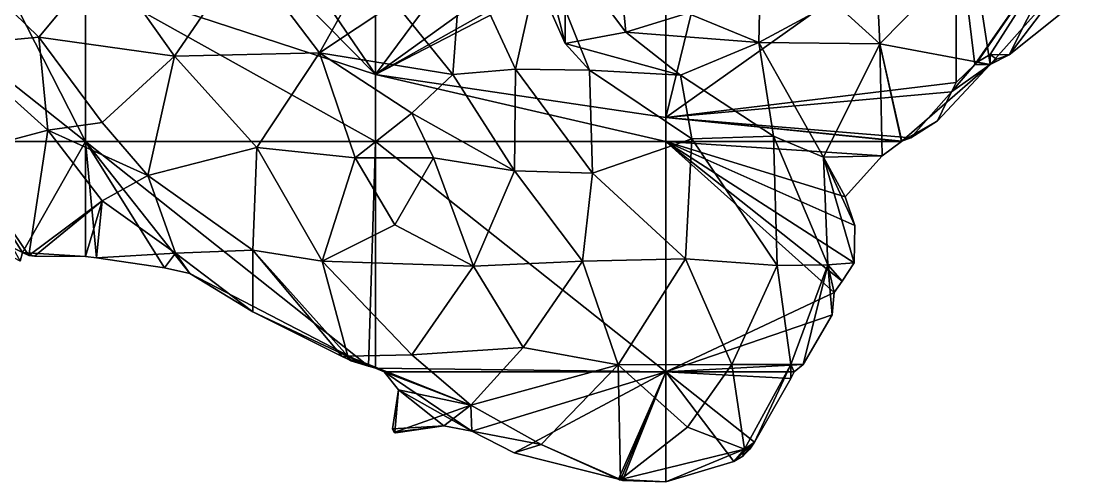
# Model space of a CAD drawing. Extents: x 290034 to 295698, y 4553723 to 4561693.
# Drawn here: x 291809 to 291992.2, y 4553933.3 to 4554012.7 of the extents above; entities that cross this region are included whole.
import ezdxf

# ---------------------------------------------------------------- set-up
doc = ezdxf.new("R2010")
doc.units = 0
doc.layers.add('Au_ppm_Pref_-_0_2', color=7, linetype='CONTINUOUS')

msp = doc.modelspace()

# ---------------------------------------------------------------- linework, layer by layer
at = {"layer": 'Au_ppm_Pref_-_0_2'}
for points in [[(291820, 4553991.97, 1887.5), (291770, 4553991.97, 1886.51), (291770, 4554031.65, 1890.52)], [(291770, 4554031.65, 1890.52), (291799.73, 4554031.65, 1895.47), (291820, 4553991.97, 1887.5)], [(291799.73, 4554031.65, 1895.47), (291820, 4554019.85, 1895.47), (291820, 4553991.97, 1887.5)], [(291890.57, 4554031.33, 1906.86), (291907.67, 4554030.65, 1906.84), (291870, 4554003.49, 1895.47)], [(291870, 4554029.55, 1905.84), (291890.57, 4554031.33, 1906.86), (291870, 4554003.49, 1895.47)], [(291907.67, 4554030.65, 1906.84), (291917.76, 4554030.39, 1906.89), (291870, 4554003.49, 1895.47)], [(291917.76, 4554030.39, 1906.89), (291920, 4554029.43, 1906.68), (291870, 4554003.49, 1895.47)], [(291970, 4554031.65, 1899.63), (291970, 4554002.14, 1895.68), (291920, 4553996.07, 1895.47)], [(291920, 4554029.43, 1906.68), (291928.67, 4554031.65, 1906.07), (291920, 4553996.07, 1895.47)], [(291920, 4553996.07, 1895.47), (291928.67, 4554031.65, 1906.07), (291970, 4554031.65, 1899.63)], [(291970, 4554002.14, 1895.68), (291970, 4554031.65, 1899.63), (291973.25, 4554005.25, 1895.47)], [(291970, 4554031.65, 1899.63), (291991.61, 4554031.65, 1895.47), (291973.25, 4554005.25, 1895.47)], [(291991.61, 4554031.65, 1895.47), (291973.63, 4554005.61, 1895.45), (291973.25, 4554005.25, 1895.47)], [(291991.61, 4554031.65, 1895.47), (291975.84, 4554006.94, 1895.2), (291973.63, 4554005.61, 1895.45)], [(291975.84, 4554006.94, 1895.2), (291991.61, 4554031.65, 1895.47), (291979.12, 4554006.87, 1894.56)], [(291991.61, 4554031.65, 1895.47), (291992.16, 4554017.34, 1893.45), (291979.12, 4554006.87, 1894.56)], [(291870, 4554003.49, 1895.47), (291853.44, 4554027.74, 1902.97), (291870, 4554029.55, 1905.84)], [(291920, 4554029.43, 1906.68), (291920, 4553996.07, 1895.47), (291870, 4554003.49, 1895.47)], [(291853.44, 4554027.74, 1902.97), (291870, 4554003.49, 1895.47), (291848.65, 4554025.23, 1901.34)], [(291913.09, 4554010.8, 1886.5), (291911.48, 4554027.62, 1882.97), (291902.61, 4554024.8, 1886.77)], [(291911.48, 4554027.62, 1882.97), (291913.09, 4554010.8, 1886.5), (291923.71, 4554014.08, 1885.13)], [(291923.71, 4554014.08, 1885.13), (291936.01, 4554009.04, 1886.77), (291936.41, 4554027.35, 1885.26)], [(291948.91, 4554015.99, 1885.77), (291936.41, 4554027.35, 1885.26), (291936.01, 4554009.04, 1886.77)], [(291796.72, 4554024.8, 1867.31), (291797.22, 4554008.53, 1871.37), (291812.01, 4554009.92, 1866.73)], [(291796.72, 4554024.8, 1867.31), (291812.01, 4554009.92, 1866.73), (291823.36, 4554023.61, 1866.55)], [(291848.65, 4554025.23, 1901.34), (291870, 4554003.49, 1895.47), (291820, 4554019.85, 1895.47)], [(291847.42, 4554024.28, 1865.86), (291860.34, 4554007.25, 1864.79), (291870.14, 4554024.8, 1866.44)], [(291870.14, 4554024.8, 1866.44), (291860.34, 4554007.25, 1864.79), (291873.31, 4554015.87, 1867.92)], [(291884.88, 4554024.38, 1871.46), (291894.11, 4554004.4, 1871.74), (291898.61, 4554024.75, 1876.68)], [(291906.85, 4554004.27, 1877.19), (291898.61, 4554024.75, 1876.68), (291894.11, 4554004.4, 1871.74)], [(291902.67, 4554008.87, 1882.31), (291902.61, 4554024.8, 1886.77), (291895.57, 4554024.8, 1882.77)], [(291895.57, 4554024.8, 1882.77), (291898.61, 4554024.75, 1876.68), (291902.67, 4554008.87, 1882.31)], [(291902.67, 4554008.87, 1882.31), (291898.61, 4554024.75, 1876.68), (291906.85, 4554004.27, 1877.19)], [(291902.67, 4554008.87, 1882.31), (291913.09, 4554010.8, 1886.5), (291902.61, 4554024.8, 1886.77)], [(291956.87, 4554008.76, 1889.23), (291956.12, 4554024.8, 1885.31), (291948.91, 4554015.99, 1885.77)], [(291956.87, 4554008.76, 1889.23), (291972.85, 4554025.04, 1889.45), (291956.12, 4554024.8, 1885.31)], [(291972.85, 4554025.04, 1889.45), (291956.87, 4554008.76, 1889.23), (291975.88, 4554005.2, 1894.54)], [(291972.85, 4554025.04, 1889.45), (291975.88, 4554005.2, 1894.54), (291989.84, 4554020.96, 1891.89)], [(291823.36, 4554023.61, 1866.55), (291812.01, 4554009.92, 1866.73), (291835.37, 4554006.65, 1865.98)], [(291847.42, 4554024.28, 1865.86), (291823.36, 4554023.61, 1866.55), (291835.37, 4554006.65, 1865.98)], [(291847.42, 4554024.28, 1865.86), (291835.37, 4554006.65, 1865.98), (291860.34, 4554007.25, 1864.79)], [(291884.88, 4554024.38, 1871.46), (291873.31, 4554015.87, 1867.92), (291883.28, 4554003.5, 1867.35)], [(291884.88, 4554024.38, 1871.46), (291883.28, 4554003.5, 1867.35), (291894.11, 4554004.4, 1871.74)], [(291870, 4553991.97, 1890.88), (291820, 4553991.97, 1887.5), (291820, 4554019.85, 1895.47)], [(291820, 4554019.85, 1895.47), (291870, 4554003.49, 1895.47), (291870, 4553991.97, 1890.88)], [(291989.84, 4554020.96, 1891.89), (291975.88, 4554005.2, 1894.54), (291979.12, 4554006.87, 1894.56)], [(291992.16, 4554017.34, 1893.45), (291989.84, 4554020.96, 1891.89), (291979.12, 4554006.87, 1894.56)], [(291883.28, 4554003.5, 1867.35), (291873.31, 4554015.87, 1867.92), (291860.34, 4554007.25, 1864.79)], [(291956.87, 4554008.76, 1889.23), (291948.91, 4554015.99, 1885.77), (291936.01, 4554009.04, 1886.77)], [(291936.01, 4554009.04, 1886.77), (291923.71, 4554014.08, 1885.13), (291913.09, 4554010.8, 1886.5)], [(291913.09, 4554010.8, 1886.5), (291902.67, 4554008.87, 1882.31), (291922.5, 4554003.38, 1883.39)], [(291936.01, 4554009.04, 1886.77), (291913.09, 4554010.8, 1886.5), (291922.5, 4554003.38, 1883.39)], [(291812.01, 4554009.92, 1866.73), (291797.22, 4554008.53, 1871.37), (291813.56, 4553993.89, 1872.8)], [(291797.22, 4554008.53, 1871.37), (291798.41, 4553989.9, 1877.53), (291813.56, 4553993.89, 1872.8)], [(291835.37, 4554006.65, 1865.98), (291812.01, 4554009.92, 1866.73), (291822.91, 4553995.22, 1866.97)], [(291812.01, 4554009.92, 1866.73), (291813.56, 4553993.89, 1872.8), (291822.91, 4553995.22, 1866.97)], [(291922.5, 4554003.38, 1883.39), (291902.67, 4554008.87, 1882.31), (291906.85, 4554004.27, 1877.19)], [(291936.01, 4554009.04, 1886.77), (291922.5, 4554003.38, 1883.39), (291938.56, 4553992.86, 1881.96)], [(291956.87, 4554008.76, 1889.23), (291936.01, 4554009.04, 1886.77), (291947.17, 4553989.23, 1888.98)], [(291947.17, 4553989.23, 1888.98), (291936.01, 4554009.04, 1886.77), (291938.56, 4553992.86, 1881.96)], [(291956.87, 4554008.76, 1889.23), (291947.17, 4553989.23, 1888.98), (291957.24, 4553989.46, 1893.32)], [(291960.64, 4553991.99, 1894.28), (291956.87, 4554008.76, 1889.23), (291960.61, 4553991.97, 1894.28)], [(291960.61, 4553991.97, 1894.28), (291956.87, 4554008.76, 1889.23), (291957.24, 4553989.46, 1893.32)], [(291975.88, 4554005.2, 1894.54), (291956.87, 4554008.76, 1889.23), (291960.64, 4553991.99, 1894.28)], [(291835.37, 4554006.65, 1865.98), (291822.91, 4553995.22, 1866.97), (291830.76, 4553986.12, 1869.78)], [(291835.37, 4554006.65, 1865.98), (291830.76, 4553986.12, 1869.78), (291849.55, 4553990.93, 1865.06)], [(291860.34, 4554007.25, 1864.79), (291835.37, 4554006.65, 1865.98), (291849.55, 4553990.93, 1865.06)], [(291866.48, 4553989.16, 1861.73), (291860.34, 4554007.25, 1864.79), (291849.55, 4553990.93, 1865.06)], [(291883.28, 4554003.5, 1867.35), (291860.34, 4554007.25, 1864.79), (291876.23, 4553996.81, 1863.77)], [(291876.23, 4553996.81, 1863.77), (291860.34, 4554007.25, 1864.79), (291866.48, 4553989.16, 1861.73)], [(291975.84, 4554006.94, 1895.2), (291975.88, 4554005.2, 1894.54), (291973.63, 4554005.61, 1895.45)], [(291976.94, 4554006.12, 1894.88), (291975.84, 4554006.94, 1895.2), (291979.12, 4554006.87, 1894.56)], [(291975.88, 4554005.2, 1894.54), (291975.84, 4554006.94, 1895.2), (291976.94, 4554006.12, 1894.88)], [(291979.12, 4554006.87, 1894.56), (291975.88, 4554005.2, 1894.54), (291976.94, 4554006.12, 1894.88)], [(291975.88, 4554005.2, 1894.54), (291960.64, 4553991.99, 1894.28), (291966.81, 4553995.54, 1894.84)], [(291975.88, 4554005.2, 1894.54), (291966.81, 4553995.54, 1894.84), (291969.21, 4554000.5, 1895.47)], [(291973.25, 4554005.25, 1895.47), (291969.21, 4554000.5, 1895.47), (291970, 4554002.14, 1895.68)], [(291975.88, 4554005.2, 1894.54), (291969.21, 4554000.5, 1895.47), (291973.25, 4554005.25, 1895.47)], [(291973.63, 4554005.61, 1895.45), (291975.88, 4554005.2, 1894.54), (291973.25, 4554005.25, 1895.47)], [(291920, 4553991.97, 1894.09), (291870, 4553991.97, 1890.88), (291870, 4554003.49, 1895.47)], [(291870, 4554003.49, 1895.47), (291920, 4553996.07, 1895.47), (291920, 4553991.97, 1894.09)], [(291883.28, 4554003.5, 1867.35), (291876.23, 4553996.81, 1863.77), (291893.92, 4553986.91, 1866.25)], [(291894.11, 4554004.4, 1871.74), (291883.28, 4554003.5, 1867.35), (291893.92, 4553986.91, 1866.25)], [(291894.11, 4554004.4, 1871.74), (291893.92, 4553986.91, 1866.25), (291907.38, 4553986.49, 1871.49)], [(291906.85, 4554004.27, 1877.19), (291894.11, 4554004.4, 1871.74), (291907.38, 4553986.49, 1871.49)], [(291922.5, 4554003.38, 1883.39), (291906.85, 4554004.27, 1877.19), (291924.47, 4553992.42, 1876.24)], [(291906.85, 4554004.27, 1877.19), (291907.38, 4553986.49, 1871.49), (291924.47, 4553992.42, 1876.24)], [(291922.5, 4554003.38, 1883.39), (291924.47, 4553992.42, 1876.24), (291938.56, 4553992.86, 1881.96)], [(291920, 4553996.07, 1895.47), (291970, 4554002.14, 1895.68), (291969.21, 4554000.5, 1895.47)], [(291969.21, 4554000.5, 1895.47), (291962.22, 4553992.61, 1894.5), (291920, 4553996.07, 1895.47)], [(291969.21, 4554000.5, 1895.47), (291966.81, 4553995.54, 1894.84), (291962.22, 4553992.61, 1894.5)], [(291876.23, 4553996.81, 1863.77), (291866.48, 4553989.16, 1861.73), (291879.96, 4553989.16, 1861.82)], [(291876.23, 4553996.81, 1863.77), (291879.96, 4553989.16, 1861.82), (291893.92, 4553986.91, 1866.25)], [(291960.64, 4553991.99, 1894.28), (291960.61, 4553991.97, 1894.28), (291920, 4553996.07, 1895.47)], [(291920, 4553991.97, 1894.09), (291920, 4553996.07, 1895.47), (291960.61, 4553991.97, 1894.28)], [(291962.22, 4553992.61, 1894.5), (291960.64, 4553991.99, 1894.28), (291920, 4553996.07, 1895.47)], [(291966.81, 4553995.54, 1894.84), (291960.64, 4553991.99, 1894.28), (291962.22, 4553992.61, 1894.5)], [(291813.56, 4553993.89, 1872.8), (291798.41, 4553989.9, 1877.53), (291810.27, 4553972.33, 1876.84)], [(291822.91, 4553981.71, 1874.34), (291813.56, 4553993.89, 1872.8), (291810.27, 4553972.33, 1876.84)], [(291822.91, 4553995.22, 1866.97), (291813.56, 4553993.89, 1872.8), (291830.76, 4553986.12, 1869.78)], [(291822.91, 4553981.71, 1874.34), (291830.76, 4553986.12, 1869.78), (291813.56, 4553993.89, 1872.8)], [(291808.76, 4553971.33, 1876.28), (291770, 4553991.97, 1886.51), (291809.16, 4553972.81, 1877.08)], [(291809.16, 4553972.81, 1877.08), (291770, 4553991.97, 1886.51), (291820, 4553991.97, 1887.5)], [(291820, 4553972.13, 1876.93), (291809.16, 4553972.81, 1877.08), (291820, 4553991.97, 1887.5)], [(291821.94, 4553971.94, 1877), (291820, 4553972.13, 1876.93), (291820, 4553991.97, 1887.5)], [(291833.62, 4553970.17, 1877.11), (291821.94, 4553971.94, 1877), (291820, 4553991.97, 1887.5)], [(291838.01, 4553969.23, 1877.01), (291833.62, 4553970.17, 1877.11), (291820, 4553991.97, 1887.5)], [(291820, 4553991.97, 1887.5), (291868.8, 4553953.23, 1871.25), (291838.01, 4553969.23, 1877.01)], [(291870, 4553991.97, 1890.88), (291868.8, 4553953.23, 1871.25), (291820, 4553991.97, 1887.5)], [(291870, 4553991.97, 1890.88), (291870, 4553952.89, 1871.16), (291868.8, 4553953.23, 1871.25)], [(291920, 4553952.28, 1878.15), (291870, 4553952.89, 1871.16), (291870, 4553991.97, 1890.88)], [(291870, 4553991.97, 1890.88), (291920, 4553991.97, 1894.09), (291920, 4553952.28, 1878.15)], [(291924.47, 4553992.42, 1876.24), (291907.38, 4553986.49, 1871.49), (291923.37, 4553971.72, 1872.2)], [(291950.36, 4553967.87, 1885.17), (291949.01, 4553965.92, 1884.36), (291920, 4553991.97, 1894.09)], [(291920, 4553952.28, 1878.15), (291920, 4553991.97, 1894.09), (291949.01, 4553965.92, 1884.36)], [(291952.43, 4553971.08, 1886.39), (291950.36, 4553967.87, 1885.17), (291920, 4553991.97, 1894.09)], [(291952.57, 4553977.5, 1888.8), (291952.43, 4553971.08, 1886.39), (291920, 4553991.97, 1894.09)], [(291950.89, 4553982.43, 1890.65), (291952.57, 4553977.5, 1888.8), (291920, 4553991.97, 1894.09)], [(291957.24, 4553989.46, 1893.32), (291950.89, 4553982.43, 1890.65), (291920, 4553991.97, 1894.09)], [(291960.61, 4553991.97, 1894.28), (291957.24, 4553989.46, 1893.32), (291920, 4553991.97, 1894.09)], [(291939.15, 4553970.61, 1875.95), (291924.47, 4553992.42, 1876.24), (291923.37, 4553971.72, 1872.2)], [(291938.56, 4553992.86, 1881.96), (291924.47, 4553992.42, 1876.24), (291939.15, 4553970.61, 1875.95)], [(291947.9, 4553970.69, 1882.87), (291947.17, 4553989.23, 1888.98), (291938.56, 4553992.86, 1881.96)], [(291947.9, 4553970.69, 1882.87), (291938.56, 4553992.86, 1881.96), (291939.15, 4553970.61, 1875.95)], [(291798.41, 4553989.9, 1877.53), (291808.76, 4553971.33, 1876.28), (291809.16, 4553972.81, 1877.08)], [(291810.27, 4553972.33, 1876.84), (291798.41, 4553989.9, 1877.53), (291809.16, 4553972.81, 1877.08)], [(291848.85, 4553973.26, 1871.1), (291849.55, 4553990.93, 1865.06), (291830.76, 4553986.12, 1869.78)], [(291848.85, 4553973.26, 1871.1), (291860.82, 4553971.36, 1864.95), (291849.55, 4553990.93, 1865.06)], [(291849.55, 4553990.93, 1865.06), (291860.82, 4553971.36, 1864.95), (291866.48, 4553989.16, 1861.73)], [(291873.31, 4553977.59, 1861.09), (291866.48, 4553989.16, 1861.73), (291860.82, 4553971.36, 1864.95)], [(291873.31, 4553977.59, 1861.09), (291879.96, 4553989.16, 1861.82), (291866.48, 4553989.16, 1861.73)], [(291873.31, 4553977.59, 1861.09), (291886.84, 4553970.48, 1864.22), (291879.96, 4553989.16, 1861.82)], [(291893.92, 4553986.91, 1866.25), (291879.96, 4553989.16, 1861.82), (291886.84, 4553970.48, 1864.22)], [(291957.24, 4553989.46, 1893.32), (291947.17, 4553989.23, 1888.98), (291950.89, 4553982.43, 1890.65)], [(291947.17, 4553989.23, 1888.98), (291952.43, 4553971.08, 1886.39), (291952.57, 4553977.5, 1888.8)], [(291947.17, 4553989.23, 1888.98), (291947.9, 4553970.69, 1882.87), (291952.43, 4553971.08, 1886.39)], [(291950.89, 4553982.43, 1890.65), (291947.17, 4553989.23, 1888.98), (291952.57, 4553977.5, 1888.8)], [(291893.92, 4553986.91, 1866.25), (291886.84, 4553970.48, 1864.22), (291905.62, 4553971.34, 1867.54)], [(291907.38, 4553986.49, 1871.49), (291893.92, 4553986.91, 1866.25), (291905.62, 4553971.34, 1867.54)], [(291907.38, 4553986.49, 1871.49), (291905.62, 4553971.34, 1867.54), (291923.37, 4553971.72, 1872.2)], [(291835.55, 4553972.69, 1876.97), (291830.76, 4553986.12, 1869.78), (291822.91, 4553981.71, 1874.34)], [(291848.85, 4553973.26, 1871.1), (291830.76, 4553986.12, 1869.78), (291835.55, 4553972.69, 1876.97)], [(291822.91, 4553981.71, 1874.34), (291810.27, 4553972.33, 1876.84), (291811.24, 4553972.21, 1876.8)], [(291820, 4553972.13, 1876.93), (291822.91, 4553981.71, 1874.34), (291811.24, 4553972.21, 1876.8)], [(291821.94, 4553971.94, 1877), (291822.91, 4553981.71, 1874.34), (291820, 4553972.13, 1876.93)], [(291821.94, 4553971.94, 1877), (291835.55, 4553972.69, 1876.97), (291822.91, 4553981.71, 1874.34)], [(291886.84, 4553970.48, 1864.22), (291873.31, 4553977.59, 1861.09), (291860.82, 4553971.36, 1864.95)], [(291811.24, 4553972.21, 1876.8), (291810.27, 4553972.33, 1876.84), (291809.16, 4553972.81, 1877.08)], [(291820, 4553972.13, 1876.93), (291811.24, 4553972.21, 1876.8), (291809.16, 4553972.81, 1877.08)], [(291835.55, 4553972.69, 1876.97), (291821.94, 4553971.94, 1877), (291833.62, 4553970.17, 1877.11)], [(291835.55, 4553972.69, 1876.97), (291833.62, 4553970.17, 1877.11), (291838.01, 4553969.23, 1877.01)], [(291848.86, 4553962.61, 1874.45), (291848.85, 4553973.26, 1871.1), (291835.55, 4553972.69, 1876.97)], [(291848.86, 4553962.61, 1874.45), (291835.55, 4553972.69, 1876.97), (291838.01, 4553969.23, 1877.01)], [(291864.26, 4553954.91, 1871.74), (291848.85, 4553973.26, 1871.1), (291848.86, 4553962.61, 1874.45)], [(291864.26, 4553954.91, 1871.74), (291865.23, 4553954.97, 1871.39), (291848.85, 4553973.26, 1871.1)], [(291848.85, 4553973.26, 1871.1), (291865.23, 4553954.97, 1871.39), (291860.82, 4553971.36, 1864.95)], [(291923.37, 4553971.72, 1872.2), (291905.62, 4553971.34, 1867.54), (291911.77, 4553953.49, 1870.54)], [(291923.37, 4553971.72, 1872.2), (291911.77, 4553953.49, 1870.54), (291931.34, 4553953.52, 1873.23)], [(291923.37, 4553971.72, 1872.2), (291931.34, 4553953.52, 1873.23), (291939.15, 4553970.61, 1875.95)], [(291876.23, 4553955.21, 1866.89), (291886.84, 4553970.48, 1864.22), (291860.82, 4553971.36, 1864.95)], [(291860.82, 4553971.36, 1864.95), (291865.23, 4553954.97, 1871.39), (291876.23, 4553955.21, 1866.89)], [(291876.23, 4553955.21, 1866.89), (291895.4, 4553956.47, 1867.4), (291886.84, 4553970.48, 1864.22)], [(291895.4, 4553956.47, 1867.4), (291905.62, 4553971.34, 1867.54), (291886.84, 4553970.48, 1864.22)], [(291905.62, 4553971.34, 1867.54), (291895.4, 4553956.47, 1867.4), (291911.77, 4553953.49, 1870.54)], [(291941.52, 4553953.52, 1877.94), (291939.15, 4553970.61, 1875.95), (291931.34, 4553953.52, 1873.23)], [(291947.9, 4553970.69, 1882.87), (291939.15, 4553970.61, 1875.95), (291941.52, 4553953.52, 1877.94)], [(291943.64, 4553953.52, 1879.24), (291947.9, 4553970.69, 1882.87), (291941.52, 4553953.52, 1877.94)], [(291947.9, 4553970.69, 1882.87), (291943.64, 4553953.52, 1879.24), (291948.64, 4553962.12, 1882.82)], [(291952.43, 4553971.08, 1886.39), (291947.9, 4553970.69, 1882.87), (291950.36, 4553967.87, 1885.17)], [(291949.01, 4553965.92, 1884.36), (291947.9, 4553970.69, 1882.87), (291948.64, 4553962.12, 1882.82)], [(291947.9, 4553970.69, 1882.87), (291949.01, 4553965.92, 1884.36), (291950.36, 4553967.87, 1885.17)], [(291838.01, 4553969.23, 1877.01), (291868.8, 4553953.23, 1871.25), (291848.86, 4553962.61, 1874.45)], [(291949.01, 4553965.92, 1884.36), (291948.64, 4553962.12, 1882.82), (291920, 4553952.28, 1878.15)], [(291848.86, 4553962.61, 1874.45), (291868.8, 4553953.23, 1871.25), (291864.26, 4553954.91, 1871.74)], [(291948.64, 4553962.12, 1882.82), (291943.64, 4553953.52, 1879.24), (291920, 4553952.28, 1878.15)], [(291865.23, 4553954.97, 1871.39), (291886.38, 4553946.51, 1870.19), (291876.23, 4553955.21, 1866.89)], [(291895.4, 4553956.47, 1867.4), (291876.23, 4553955.21, 1866.89), (291886.38, 4553946.51, 1870.19)], [(291895.4, 4553956.47, 1867.4), (291886.38, 4553946.51, 1870.19), (291911.77, 4553953.49, 1870.54)], [(291865.19, 4553954.48, 1871.59), (291865.23, 4553954.97, 1871.39), (291864.26, 4553954.91, 1871.74)], [(291868.8, 4553953.23, 1871.25), (291865.19, 4553954.48, 1871.59), (291864.26, 4553954.91, 1871.74)], [(291865.23, 4553954.97, 1871.39), (291865.19, 4553954.48, 1871.59), (291865.71, 4553954.19, 1871.48)], [(291868.8, 4553953.23, 1871.25), (291865.71, 4553954.19, 1871.48), (291865.19, 4553954.48, 1871.59)], [(291870, 4553952.89, 1871.16), (291871.5, 4553952.28, 1871.07), (291865.23, 4553954.97, 1871.39)], [(291871.5, 4553952.28, 1871.07), (291886.38, 4553946.51, 1870.19), (291865.23, 4553954.97, 1871.39)], [(291865.71, 4553954.19, 1871.48), (291868.8, 4553953.23, 1871.25), (291865.23, 4553954.97, 1871.39)], [(291868.8, 4553953.23, 1871.25), (291870, 4553952.89, 1871.16), (291865.23, 4553954.97, 1871.39)], [(291886.38, 4553946.51, 1870.19), (291898.51, 4553939.76, 1872.24), (291911.77, 4553953.49, 1870.54)], [(291911.77, 4553953.49, 1870.54), (291898.51, 4553939.76, 1872.24), (291912.18, 4553933.74, 1876.62)], [(291931.34, 4553953.52, 1873.23), (291911.77, 4553953.49, 1870.54), (291923.71, 4553942.76, 1873.24)], [(291911.77, 4553953.49, 1870.54), (291912.18, 4553933.74, 1876.62), (291923.71, 4553942.76, 1873.24)], [(291943.64, 4553953.52, 1879.24), (291942.12, 4553952.28, 1878.7), (291920, 4553952.28, 1878.15)], [(291931.34, 4553953.52, 1873.23), (291923.71, 4553942.76, 1873.24), (291933.53, 4553938.97, 1878.1)], [(291931.34, 4553953.52, 1873.23), (291933.53, 4553938.97, 1878.1), (291941.52, 4553953.52, 1877.94)], [(291941.52, 4553953.52, 1877.94), (291933.53, 4553938.97, 1878.1), (291935.26, 4553940.17, 1878.69)], [(291941.52, 4553953.52, 1877.94), (291935.26, 4553940.17, 1878.69), (291941.53, 4553951.15, 1878.7)], [(291943.64, 4553953.52, 1879.24), (291941.52, 4553953.52, 1877.94), (291942.12, 4553952.28, 1878.7)], [(291942.12, 4553952.28, 1878.7), (291941.52, 4553953.52, 1877.94), (291941.53, 4553951.15, 1878.7)], [(291920, 4553952.28, 1878.15), (291871.5, 4553952.28, 1871.07), (291870, 4553952.89, 1871.16)], [(291886.6, 4553942.04, 1873.09), (291873.92, 4553949.17, 1871.37), (291871.5, 4553952.28, 1871.07)], [(291871.5, 4553952.28, 1871.07), (291920, 4553952.28, 1878.15), (291886.6, 4553942.04, 1873.09)], [(291873.92, 4553949.17, 1871.37), (291886.38, 4553946.51, 1870.19), (291871.5, 4553952.28, 1871.07)], [(291886.6, 4553942.04, 1873.09), (291920, 4553952.28, 1878.15), (291893.86, 4553938.34, 1874.09)], [(291893.86, 4553938.34, 1874.09), (291920, 4553952.28, 1878.15), (291911.82, 4553933.78, 1876.63)], [(291911.82, 4553933.78, 1876.63), (291920, 4553952.28, 1878.15), (291912.18, 4553933.65, 1876.68)], [(291912.18, 4553933.65, 1876.68), (291920, 4553952.28, 1878.15), (291912.54, 4553933.55, 1876.73)], [(291912.54, 4553933.55, 1876.73), (291920, 4553952.28, 1878.15), (291920, 4553933.34, 1877.81)], [(291920, 4553952.28, 1878.15), (291931.69, 4553936.8, 1878.45), (291920, 4553933.34, 1877.81)], [(291920, 4553952.28, 1878.15), (291935.26, 4553940.17, 1878.69), (291931.69, 4553936.8, 1878.45)], [(291941.53, 4553951.15, 1878.7), (291920, 4553952.28, 1878.15), (291942.12, 4553952.28, 1878.7)], [(291935.26, 4553940.17, 1878.69), (291920, 4553952.28, 1878.15), (291941.53, 4553951.15, 1878.7)], [(291872.93, 4553942.46, 1872.86), (291873.92, 4553949.17, 1871.37), (291881.77, 4553942.94, 1872.4)], [(291872.93, 4553942.46, 1872.86), (291873.31, 4553941.85, 1872.93), (291873.92, 4553949.17, 1871.37)], [(291873.92, 4553949.17, 1871.37), (291873.31, 4553941.85, 1872.93), (291886.38, 4553946.51, 1870.19)], [(291881.77, 4553942.94, 1872.4), (291873.92, 4553949.17, 1871.37), (291886.6, 4553942.04, 1873.09)], [(291886.38, 4553946.51, 1870.19), (291873.31, 4553941.85, 1872.93), (291881.77, 4553942.94, 1872.4)], [(291886.38, 4553946.51, 1870.19), (291881.77, 4553942.94, 1872.4), (291886.6, 4553942.04, 1873.09)], [(291886.38, 4553946.51, 1870.19), (291886.6, 4553942.04, 1873.09), (291898.51, 4553939.76, 1872.24)], [(291872.93, 4553942.46, 1872.86), (291881.77, 4553942.94, 1872.4), (291873.5, 4553941.77, 1872.99)], [(291872.93, 4553942.46, 1872.86), (291873.5, 4553941.77, 1872.99), (291873.2, 4553941.81, 1872.99)], [(291873.2, 4553941.81, 1872.99), (291873.31, 4553941.85, 1872.93), (291872.93, 4553942.46, 1872.86)], [(291881.77, 4553942.94, 1872.4), (291873.31, 4553941.85, 1872.93), (291873.5, 4553941.77, 1872.99)], [(291933.53, 4553938.97, 1878.1), (291923.71, 4553942.76, 1873.24), (291912.18, 4553933.74, 1876.62)], [(291873.5, 4553941.77, 1872.99), (291873.31, 4553941.85, 1872.93), (291873.2, 4553941.81, 1872.99)], [(291886.6, 4553942.04, 1873.09), (291893.86, 4553938.34, 1874.09), (291898.51, 4553939.76, 1872.24)], [(291898.51, 4553939.76, 1872.24), (291893.86, 4553938.34, 1874.09), (291911.82, 4553933.78, 1876.63)], [(291898.51, 4553939.76, 1872.24), (291911.82, 4553933.78, 1876.63), (291912.18, 4553933.74, 1876.62)], [(291933.53, 4553938.97, 1878.1), (291912.18, 4553933.74, 1876.62), (291920, 4553933.34, 1877.81)], [(291933.53, 4553938.97, 1878.1), (291920, 4553933.34, 1877.81), (291931.69, 4553936.8, 1878.45)], [(291931.69, 4553936.8, 1878.45), (291935.26, 4553940.17, 1878.69), (291933.24, 4553937.74, 1878.54)], [(291933.53, 4553938.97, 1878.1), (291931.69, 4553936.8, 1878.45), (291933.24, 4553937.74, 1878.54)], [(291933.24, 4553937.74, 1878.54), (291935.26, 4553940.17, 1878.69), (291934.44, 4553938.92, 1878.63)], [(291933.53, 4553938.97, 1878.1), (291933.24, 4553937.74, 1878.54), (291934.44, 4553938.92, 1878.63)], [(291935.26, 4553940.17, 1878.69), (291933.53, 4553938.97, 1878.1), (291934.44, 4553938.92, 1878.63)], [(291912.04, 4553933.67, 1876.66), (291911.82, 4553933.78, 1876.63), (291912.18, 4553933.65, 1876.68)], [(291912.18, 4553933.74, 1876.62), (291911.82, 4553933.78, 1876.63), (291912.04, 4553933.67, 1876.66)], [(291912.18, 4553933.65, 1876.68), (291912.18, 4553933.74, 1876.62), (291912.04, 4553933.67, 1876.66)], [(291912.54, 4553933.55, 1876.73), (291912.18, 4553933.74, 1876.62), (291912.18, 4553933.65, 1876.68)], [(291920, 4553933.34, 1877.81), (291912.18, 4553933.74, 1876.62), (291912.54, 4553933.55, 1876.73)]]:
    msp.add_3dface(points, dxfattribs=at)

doc.saveas('drawing.dxf')
